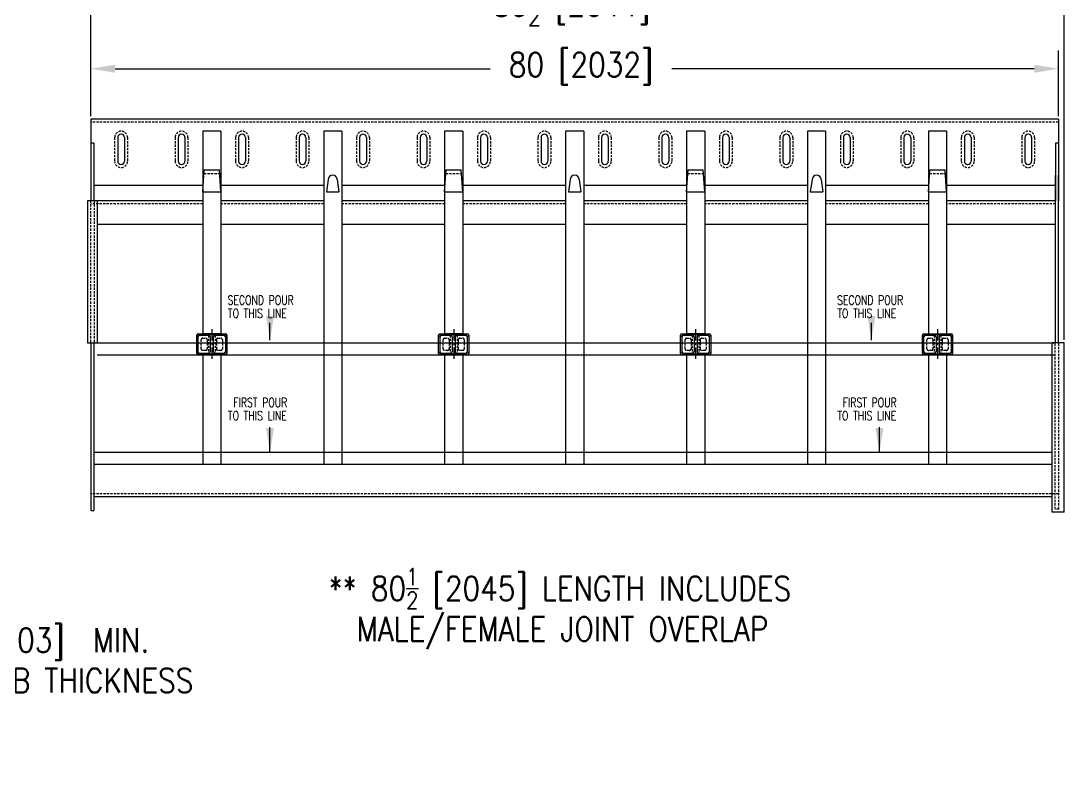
# Model space of a CAD drawing. Extents: x 45 to 223, y 92 to 190.
# Drawn here: x 133.2 to 219.5, y 92.8 to 155.3 of the extents above; entities that cross this region are included whole.
import ezdxf

# ---------------------------------------------------------------- set-up
doc = ezdxf.new("R2010")
doc.units = 0
doc.header["$LTSCALE"] = 0.75
doc.header["$MEASUREMENT"] = 0
doc.linetypes.add('CENTER', pattern=[2, 1.25, -0.25, 0.25, -0.25])
doc.linetypes.add('HIDDEN', pattern=[0.375, 0.25, -0.125])
doc.layers.get('DEFPOINTS').update_dxf_attribs({"linetype": 'CONTINUOUS'})
for name, color, linetype in [('BORDER', 6, 'CONTINUOUS'), ('DIM', 7, 'CONTINUOUS'), ('OBJECTS', 7, 'CONTINUOUS')]:
    doc.layers.add(name, color=color, linetype=linetype)
doc.styles.add('ROMANS', font='ROMANS.SHX', dxfattribs={"width": 0.85})
doc.styles.get("Standard").update_dxf_attribs({"font": 'romans.shx', "width": 0.85})
doc.dimstyles.get("Standard").update_dxf_attribs({"dimtxt": 2, "dimasz": 2, "dimexe": 1.5, "dimexo": 0.25, "dimgap": 1, "dimtad": 0, "dimtih": 1, "dimtoh": 1, "dimdec": 4, "dimzin": 0, "dimdsep": 46, "dimlunit": 5, "dimtxsty": 'ROMANS', "dimcen": 0, "dimclrd": 256, "dimclre": 256, "dimclrt": 256, "dimadec": 0, "dimazin": 0, "dimtfac": 0.75, "dimtdec": 4, "dimtofl": 0, "dimtmove": 0, "dimatfit": 3, "dimfxl": 0, "dimtolj": 1, "dimtzin": 0, "dimlwd": -1, "dimlwe": -1, "dimarcsym": 0})

# ---------------------------------------------------------------- blocks, each defined once
blk = doc.blocks.new('*D2')
at = {"layer": 'DEFPOINTS', "color": 0}
for p in [(111.733, 128.672), (119.733, 110.11), (119.733, 102.413)]:
    blk.add_point(p, dxfattribs=at)
at = {"layer": 'DIM'}
for p, q in [((111.733, 128.422), (111.733, 100.913)), ((119.733, 109.86), (119.733, 100.913)), ((113.733, 102.413), (117.733, 102.413)), ((119.733, 102.413), (121.733, 102.413))]:
    blk.add_line(p, q, dxfattribs=at)
for points in [[(113.733, 102.747), (113.733, 102.08), (111.733, 102.413)], [(117.733, 102.747), (117.733, 102.08), (119.733, 102.413)]]:
    blk.add_solid(points, dxfattribs=at)
at = {"layer": 'DIM', "lineweight": 0, "insert": (135.847, 102.413), "char_height": 2, "attachment_point": 5, "style": 'ROMANS'}
blk.add_mtext('\\A1;8 [203]  MIN.\\POR SLAB THICKNESS', dxfattribs=at)
blk = doc.blocks.new('*D10')
at = {"layer": 'DEFPOINTS', "color": 0}
for p in [(219.029, 151.339), (139.029, 147.172), (219.029, 147.172)]:
    blk.add_point(p, dxfattribs=at)
at = {"layer": 'DIM'}
for p, q in [((139.029, 147.422), (139.029, 152.839)), ((219.029, 147.422), (219.029, 152.839)), ((141.029, 151.339), (172.041, 151.339)), ((217.029, 151.339), (187.075, 151.339))]:
    blk.add_line(p, q, dxfattribs=at)
for points in [[(141.029, 151.672), (141.029, 151.005), (139.029, 151.339)], [(217.029, 151.672), (217.029, 151.005), (219.029, 151.339)]]:
    blk.add_solid(points, dxfattribs=at)
at = {"layer": 'DIM', "insert": (179.558, 151.339), "char_height": 2, "attachment_point": 5, "style": 'ROMANS'}
blk.add_mtext('\\A1;80 [2032]', dxfattribs=at)
blk = doc.blocks.new('*D41')
at = {"layer": 'DEFPOINTS', "color": 0}
for p in [(219.498, 156.676), (139.029, 147.172), (219.498, 128.672)]:
    blk.add_point(p, dxfattribs=at)
at = {"layer": 'DIM'}
for p, q in [((139.029, 147.422), (139.029, 158.176)), ((219.498, 128.922), (219.498, 158.176)), ((141.029, 156.676), (170.565, 156.676)), ((217.498, 156.676), (189.302, 156.676))]:
    blk.add_line(p, q, dxfattribs=at)
for points in [[(141.029, 157.01), (141.029, 156.343), (139.029, 156.676)], [(217.498, 157.01), (217.498, 156.343), (219.498, 156.676)]]:
    blk.add_solid(points, dxfattribs=at)
at = {"layer": 'DIM', "insert": (179.934, 156.676), "char_height": 2, "attachment_point": 5, "style": 'ROMANS'}
blk.add_mtext('\\A1;80{\\H0.750000x;\\S1/2;} [2044]**', dxfattribs=at)

msp = doc.modelspace()

# ---------------------------------------------------------------- linework, layer by layer
at = {"layer": 'BORDER', "color": 7}
for p, q in [((139.56039, 128.67237), (218.77914, 128.67237)), ((139.56039, 127.67237), (218.77914, 127.67237)), ((139.27914, 119.64002), (218.49789, 119.64002)), ((139.27914, 118.64002), (218.49789, 118.64002))]:
    msp.add_line(p, q, dxfattribs=at)
at = {"layer": 'DIM', "color": 7, "linetype": 'CENTER'}
for p, q in [((149.02914, 129.79737), (149.02914, 127.29737)), ((169.02914, 129.79737), (169.02914, 127.29737)), ((189.02914, 129.79737), (189.02914, 127.29737)), ((209.02914, 129.79737), (209.02914, 127.29737))]:
    msp.add_line(p, q, dxfattribs=at)
at = {"layer": 'OBJECTS', "color": 7}
for p, q in [((219.02914, 147.17237), (139.02914, 147.17237)), ((139.02914, 147.17237), (139.02914, 140.42237)), ((219.02914, 147.17237), (219.02914, 140.42237)), ((148.27914, 146.17237), (148.27914, 129.42237)), ((149.77914, 146.17237), (148.27914, 146.17237)), ((149.77914, 146.17237), (149.77914, 129.42237)), ((158.27914, 146.17237), (158.27914, 118.64002)), ((159.77914, 146.17237), (158.27914, 146.17237)), ((159.77914, 146.17237), (159.77914, 118.64002)), ((168.27914, 146.17237), (168.27914, 129.42237)), ((169.77914, 146.17237), (168.27914, 146.17237)), ((169.77914, 146.17237), (169.77914, 129.42237)), ((178.27914, 146.17237), (178.27914, 118.64002)), ((179.77914, 146.17237), (178.27914, 146.17237)), ((179.77914, 146.17237), (179.77914, 118.64002)), ((188.27914, 146.17237), (188.27914, 129.42237)), ((189.77914, 146.17237), (188.27914, 146.17237)), ((189.77914, 146.17237), (189.77914, 129.42237)), ((198.27914, 146.17237), (198.27914, 118.64002)), ((199.77914, 146.17237), (198.27914, 146.17237)), ((199.77914, 146.17237), (199.77914, 118.64002)), ((208.27914, 146.17237), (208.27914, 129.42237)), ((209.77914, 146.17237), (208.27914, 146.17237)), ((209.77914, 146.17237), (209.77914, 129.42237)), ((139.27914, 145.17237), (139.02914, 145.17237)), ((139.27914, 145.17237), (139.27914, 140.42237)), ((141.24789, 145.64112), (141.24789, 143.70362)), ((141.81039, 145.64112), (141.81039, 143.70362)), ((146.24789, 145.64112), (146.24789, 143.70362)), ((146.81039, 145.64112), (146.81039, 143.70362)), ((151.24789, 145.64112), (151.24789, 143.70362)), ((151.81039, 145.64112), (151.81039, 143.70362)), ((156.24789, 145.64112), (156.24789, 143.70362)), ((156.81039, 145.64112), (156.81039, 143.70362)), ((161.24789, 145.64112), (161.24789, 143.70362)), ((161.81039, 145.64112), (161.81039, 143.70362)), ((166.24789, 145.64112), (166.24789, 143.70362)), ((166.81039, 145.64112), (166.81039, 143.70362)), ((171.24789, 145.64112), (171.24789, 143.70362)), ((171.81039, 145.64112), (171.81039, 143.70362)), ((176.24789, 145.64112), (176.24789, 143.70362)), ((176.81039, 145.64112), (176.81039, 143.70362)), ((181.24789, 145.64112), (181.24789, 143.70362)), ((181.81039, 145.64112), (181.81039, 143.70362)), ((186.24789, 145.64112), (186.24789, 143.70362)), ((186.81039, 145.64112), (186.81039, 143.70362)), ((191.24789, 145.64112), (191.24789, 143.70362)), ((191.81039, 145.64112), (191.81039, 143.70362)), ((196.24789, 145.64112), (196.24789, 143.70362)), ((196.81039, 145.64112), (196.81039, 143.70362)), ((201.24789, 145.64112), (201.24789, 143.70362)), ((201.81039, 145.64112), (201.81039, 143.70362)), ((206.24789, 145.64112), (206.24789, 143.70362)), ((206.81039, 145.64112), (206.81039, 143.70362)), ((211.24789, 145.64112), (211.24789, 143.70362)), ((211.81039, 145.64112), (211.81039, 143.70362)), ((216.24789, 145.64112), (216.24789, 143.70362)), ((216.81039, 145.64112), (216.81039, 143.70362)), ((219.02914, 145.17237), (218.77914, 145.17237)), ((218.77914, 145.17237), (218.77914, 140.42237)), ((148.27914, 141.16987), (148.40589, 142.98237)), ((148.40589, 142.98237), (149.6524, 142.98237)), ((149.77914, 141.16987), (149.6524, 142.98237)), ((168.27914, 141.16987), (168.40589, 142.98237)), ((168.40589, 142.98237), (169.6524, 142.98237)), ((169.77914, 141.16987), (169.6524, 142.98237)), ((188.27914, 141.16987), (188.40589, 142.98237)), ((188.40589, 142.98237), (189.6524, 142.98237)), ((189.77914, 141.16987), (189.6524, 142.98237)), ((208.27914, 141.16987), (208.40589, 142.98237)), ((208.40589, 142.98237), (209.6524, 142.98237)), ((209.77914, 141.16987), (209.6524, 142.98237)), ((218.77914, 128.67237), (218.77914, 142.54219)), ((219.02914, 128.67237), (219.02914, 142.54219)), ((148.27914, 141.67237), (139.27914, 141.67237)), ((158.27914, 141.67237), (149.77914, 141.67237)), ((158.65414, 142.16987), (158.5136, 141.16987)), ((159.40414, 142.16987), (159.54468, 141.16987)), ((168.27914, 141.67237), (159.77914, 141.67237)), ((178.27914, 141.67237), (169.77914, 141.67237)), ((178.65414, 142.16987), (178.5136, 141.16987)), ((179.40414, 142.16987), (179.54468, 141.16987)), ((188.27914, 141.67237), (179.77914, 141.67237)), ((198.27914, 141.67237), (189.77914, 141.67237)), ((198.65414, 142.16987), (198.5136, 141.16987)), ((199.40414, 142.16987), (199.54468, 141.16987)), ((208.27914, 141.67237), (199.77914, 141.67237)), ((218.77914, 141.67237), (209.77914, 141.67237)), ((148.27914, 141.16987), (149.77914, 141.16987)), ((158.5136, 141.16987), (159.54468, 141.16987)), ((168.27914, 141.16987), (169.77914, 141.16987)), ((178.5136, 141.16987), (179.54468, 141.16987)), ((188.27914, 141.16987), (189.77914, 141.16987)), ((198.5136, 141.16987), (199.54468, 141.16987)), ((208.27914, 141.16987), (209.77914, 141.16987)), ((138.74789, 140.42237), (138.74789, 128.67237)), ((148.27914, 140.42237), (138.74789, 140.42237)), ((139.56039, 140.42237), (139.56039, 128.67237)), ((158.27914, 140.42237), (149.77914, 140.42237)), ((168.27914, 140.42237), (159.77914, 140.42237)), ((178.27914, 140.42237), (169.77914, 140.42237)), ((188.27914, 140.42237), (179.77914, 140.42237)), ((198.27914, 140.42237), (189.77914, 140.42237)), ((208.27914, 140.42237), (199.77914, 140.42237)), ((218.77914, 140.42237), (209.77914, 140.42237)), ((139.56039, 138.47004), (148.27914, 138.47004)), ((149.77914, 138.47004), (158.27914, 138.47004)), ((159.77914, 138.47004), (168.27914, 138.47004)), ((169.77914, 138.47004), (178.27914, 138.47004)), ((179.77914, 138.47004), (188.27914, 138.47004)), ((189.77914, 138.47004), (198.27914, 138.47004)), ((199.77914, 138.47004), (208.27914, 138.47004)), ((209.77914, 138.47004), (218.77914, 138.47004)), ((147.90414, 129.42237), (150.15414, 129.42237)), ((147.90414, 129.42237), (148.02914, 129.29737)), ((149.77914, 129.42237), (148.27914, 129.42237)), ((150.02914, 129.29737), (150.15414, 129.42237)), ((167.90414, 129.42237), (170.15414, 129.42237)), ((167.90414, 129.42237), (168.02914, 129.29737)), ((169.77914, 129.42237), (168.27914, 129.42237)), ((170.02914, 129.29737), (170.15414, 129.42237)), ((187.90414, 129.42237), (190.15414, 129.42237)), ((187.90414, 129.42237), (188.02914, 129.29737)), ((189.77914, 129.42237), (188.27914, 129.42237)), ((190.02914, 129.29737), (190.15414, 129.42237)), ((207.90414, 129.42237), (210.15414, 129.42237)), ((207.90414, 129.42237), (208.02914, 129.29737)), ((210.02914, 129.29737), (210.15414, 129.42237)), ((138.74789, 128.67237), (139.56039, 128.67237)), ((139.02914, 128.67237), (139.02914, 114.80255)), ((139.27914, 128.67237), (139.27914, 114.80255)), ((147.77914, 127.79737), (147.77914, 129.29737)), ((147.77914, 129.29737), (147.90414, 129.17237)), ((147.90414, 127.92237), (147.90414, 129.17237)), ((148.02914, 129.29737), (148.77914, 129.29737)), ((148.90414, 129.17237), (148.90414, 127.92237)), ((149.15414, 129.17237), (149.15414, 127.92237)), ((149.27914, 129.29737), (150.02914, 129.29737)), ((150.15414, 129.17237), (150.27914, 129.29737)), ((150.15414, 129.17237), (150.15414, 127.92237)), ((150.27914, 129.29737), (150.27914, 127.79737)), ((167.77914, 129.29737), (167.90414, 129.17237)), ((167.77914, 127.79737), (167.77914, 129.29737)), ((167.90414, 127.92237), (167.90414, 129.17237)), ((168.02914, 129.29737), (168.77914, 129.29737)), ((168.90414, 129.17237), (168.90414, 127.92237)), ((169.15414, 129.17237), (169.15414, 127.92237)), ((169.27914, 129.29737), (170.02914, 129.29737)), ((170.15414, 129.17237), (170.27914, 129.29737)), ((170.15414, 129.17237), (170.15414, 127.92237)), ((170.27914, 129.29737), (170.27914, 127.79737)), ((187.77914, 129.29737), (187.90414, 129.17237)), ((187.77914, 127.79737), (187.77914, 129.29737)), ((187.90414, 127.92237), (187.90414, 129.17237)), ((188.02914, 129.29737), (188.77914, 129.29737)), ((188.90414, 129.17237), (188.90414, 127.92237)), ((189.15414, 129.17237), (189.15414, 127.92237)), ((189.27914, 129.29737), (190.02914, 129.29737)), ((190.15414, 129.17237), (190.27914, 129.29737)), ((190.15414, 129.17237), (190.15414, 127.92237)), ((190.27914, 129.29737), (190.27914, 127.79737)), ((207.77914, 129.29737), (207.90414, 129.17237)), ((207.77914, 127.79737), (207.77914, 129.29737)), ((207.90414, 127.92237), (207.90414, 129.17237)), ((208.02914, 129.29737), (208.77914, 129.29737)), ((208.90414, 129.17237), (208.90414, 127.92237)), ((209.15414, 129.17237), (209.15414, 127.92237)), ((209.27914, 129.29737), (210.02914, 129.29737)), ((210.15414, 129.17237), (210.27914, 129.29737)), ((210.15414, 129.17237), (210.15414, 127.92237)), ((210.27914, 129.29737), (210.27914, 127.79737)), ((218.49789, 114.67237), (218.49789, 128.67237)), ((219.49789, 128.67237), (218.49789, 128.67237)), ((219.49789, 114.67237), (219.49789, 128.67237)), ((147.90414, 127.92237), (147.77914, 127.79737)), ((148.02914, 127.79737), (147.90414, 127.67237)), ((150.15414, 127.67237), (147.90414, 127.67237)), ((148.77914, 127.79737), (148.02914, 127.79737)), ((148.27914, 127.67237), (148.27914, 118.64002)), ((150.02914, 127.79737), (149.27914, 127.79737)), ((149.77914, 127.67237), (149.77914, 118.64002)), ((150.02914, 127.79737), (150.15414, 127.67237)), ((150.27914, 127.79737), (150.15414, 127.92237)), ((167.90414, 127.92237), (167.77914, 127.79737)), ((168.02914, 127.79737), (167.90414, 127.67237)), ((170.15414, 127.67237), (167.90414, 127.67237)), ((168.77914, 127.79737), (168.02914, 127.79737)), ((168.27914, 127.67237), (168.27914, 118.64002)), ((170.02914, 127.79737), (169.27914, 127.79737)), ((169.77914, 127.67237), (169.77914, 118.64002)), ((170.02914, 127.79737), (170.15414, 127.67237)), ((170.27914, 127.79737), (170.15414, 127.92237)), ((187.90414, 127.92237), (187.77914, 127.79737)), ((188.02914, 127.79737), (187.90414, 127.67237)), ((190.15414, 127.67237), (187.90414, 127.67237)), ((188.77914, 127.79737), (188.02914, 127.79737)), ((188.27914, 127.67237), (188.27914, 118.64002)), ((190.02914, 127.79737), (189.27914, 127.79737)), ((189.77914, 127.67237), (189.77914, 118.64002)), ((190.02914, 127.79737), (190.15414, 127.67237)), ((190.27914, 127.79737), (190.15414, 127.92237)), ((207.90414, 127.92237), (207.77914, 127.79737)), ((208.02914, 127.79737), (207.90414, 127.67237)), ((210.15414, 127.67237), (207.90414, 127.67237)), ((208.77914, 127.79737), (208.02914, 127.79737)), ((208.27914, 127.67237), (208.27914, 118.64002)), ((210.02914, 127.79737), (209.27914, 127.79737)), ((209.77914, 127.67237), (209.77914, 118.64002)), ((210.02914, 127.79737), (210.15414, 127.67237)), ((210.27914, 127.79737), (210.15414, 127.92237)), ((148.27914, 118.64002), (149.77914, 118.64002)), ((158.27914, 118.64002), (159.77914, 118.64002)), ((158.27914, 118.64002), (159.77914, 118.64002)), ((168.27914, 118.64002), (169.77914, 118.64002)), ((168.27914, 118.64002), (169.77914, 118.64002)), ((178.27914, 118.64002), (179.77914, 118.64002)), ((178.27914, 118.64002), (179.77914, 118.64002)), ((188.27914, 118.64002), (189.77914, 118.64002)), ((188.27914, 118.64002), (189.77914, 118.64002)), ((198.27914, 118.64002), (199.77914, 118.64002)), ((198.27914, 118.64002), (199.77914, 118.64002)), ((208.27914, 118.64002), (209.77914, 118.64002)), ((208.27914, 118.64002), (209.77914, 118.64002)), ((218.49789, 115.92237), (139.27914, 115.92237)), ((139.02914, 114.80255), (139.27914, 114.80255)), ((219.49789, 114.67237), (218.49789, 114.67237))]:
    msp.add_line(p, q, dxfattribs=at)
at = {"layer": 'OBJECTS', "color": 7, "linetype": 'HIDDEN'}
for p, q in [((219.02914, 146.92237), (139.02914, 146.92237)), ((140.99789, 145.64112), (140.99789, 143.70362)), ((142.06039, 145.64112), (142.06039, 143.70362)), ((145.99789, 145.64112), (145.99789, 143.70362)), ((147.06039, 145.64112), (147.06039, 143.70362)), ((150.99789, 145.64112), (150.99789, 143.70362)), ((152.06039, 145.64112), (152.06039, 143.70362)), ((155.99789, 145.64112), (155.99789, 143.70362)), ((157.06039, 145.64112), (157.06039, 143.70362)), ((160.99789, 145.64112), (160.99789, 143.70362)), ((162.06039, 145.64112), (162.06039, 143.70362)), ((165.99789, 145.64112), (165.99789, 143.70362)), ((167.06039, 145.64112), (167.06039, 143.70362)), ((170.99789, 145.64112), (170.99789, 143.70362)), ((172.06039, 145.64112), (172.06039, 143.70362)), ((175.99789, 145.64112), (175.99789, 143.70362)), ((177.06039, 145.64112), (177.06039, 143.70362)), ((180.99789, 145.64112), (180.99789, 143.70362)), ((182.06039, 145.64112), (182.06039, 143.70362)), ((185.99789, 145.64112), (185.99789, 143.70362)), ((187.06039, 145.64112), (187.06039, 143.70362)), ((190.99789, 145.64112), (190.99789, 143.70362)), ((192.06039, 145.64112), (192.06039, 143.70362)), ((195.99789, 145.64112), (195.99789, 143.70362)), ((197.06039, 145.64112), (197.06039, 143.70362)), ((200.99789, 145.64112), (200.99789, 143.70362)), ((202.06039, 145.64112), (202.06039, 143.70362)), ((205.99789, 145.64112), (205.99789, 143.70362)), ((207.06039, 145.64112), (207.06039, 143.70362)), ((210.99789, 145.64112), (210.99789, 143.70362)), ((212.06039, 145.64112), (212.06039, 143.70362)), ((215.99789, 145.64112), (215.99789, 143.70362)), ((217.06039, 145.64112), (217.06039, 143.70362)), ((148.38421, 142.67237), (149.67408, 142.67237)), ((168.38421, 142.67237), (169.67408, 142.67237)), ((188.38421, 142.67237), (189.67408, 142.67237)), ((208.38421, 142.67237), (209.67408, 142.67237)), ((138.99789, 140.42237), (138.99789, 128.67237)), ((148.27914, 140.17237), (139.02914, 140.17237)), ((139.31039, 140.42237), (139.31039, 128.67237)), ((158.27914, 140.17237), (149.77914, 140.17237)), ((168.27914, 140.17237), (159.77914, 140.17237)), ((178.27914, 140.17237), (169.77914, 140.17237)), ((188.27914, 140.17237), (179.77914, 140.17237)), ((198.27914, 140.17237), (189.77914, 140.17237)), ((208.27914, 140.17237), (199.77914, 140.17237)), ((218.77914, 140.17237), (209.77914, 140.17237)), ((148.15414, 128.17237), (148.15414, 128.92237)), ((148.27914, 129.04737), (148.52914, 129.04737)), ((148.65414, 128.92237), (148.65414, 128.17237)), ((148.74914, 129.29737), (148.74914, 127.79737)), ((149.30914, 129.29737), (149.30914, 127.79737)), ((149.40414, 128.92237), (149.40414, 128.17237)), ((149.52914, 129.04737), (149.77914, 129.04737)), ((149.90414, 128.92237), (149.90414, 128.17237)), ((168.15414, 128.17237), (168.15414, 128.92237)), ((168.27914, 129.04737), (168.52914, 129.04737)), ((168.65414, 128.92237), (168.65414, 128.17237)), ((168.74914, 129.29737), (168.74914, 127.79737)), ((169.30914, 129.29737), (169.30914, 127.79737)), ((169.40414, 128.92237), (169.40414, 128.17237)), ((169.52914, 129.04737), (169.77914, 129.04737)), ((169.90414, 128.92237), (169.90414, 128.17237)), ((188.15414, 128.17237), (188.15414, 128.92237)), ((188.27914, 129.04737), (188.52914, 129.04737)), ((188.65414, 128.92237), (188.65414, 128.17237)), ((188.74914, 129.29737), (188.74914, 127.79737)), ((189.30914, 129.29737), (189.30914, 127.79737)), ((189.40414, 128.92237), (189.40414, 128.17237)), ((189.52914, 129.04737), (189.77914, 129.04737)), ((189.90414, 128.92237), (189.90414, 128.17237)), ((208.15414, 128.17237), (208.15414, 128.92237)), ((208.27914, 129.04737), (208.52914, 129.04737)), ((208.65414, 128.92237), (208.65414, 128.17237)), ((208.74914, 129.29737), (208.74914, 127.79737)), ((209.30914, 129.29737), (209.30914, 127.79737)), ((209.40414, 128.92237), (209.40414, 128.17237)), ((209.52914, 129.04737), (209.77914, 129.04737)), ((209.90414, 128.92237), (209.90414, 128.17237)), ((218.74789, 114.92237), (218.74789, 128.67237)), ((219.06039, 114.92237), (219.06039, 128.67237)), ((148.52914, 128.04737), (148.27914, 128.04737)), ((149.77914, 128.04737), (149.52914, 128.04737)), ((168.52914, 128.04737), (168.27914, 128.04737)), ((169.77914, 128.04737), (169.52914, 128.04737)), ((188.52914, 128.04737), (188.27914, 128.04737)), ((189.77914, 128.04737), (189.52914, 128.04737)), ((208.52914, 128.04737), (208.27914, 128.04737)), ((209.77914, 128.04737), (209.52914, 128.04737)), ((219.02914, 116.17237), (139.02914, 116.17237)), ((219.06039, 114.92237), (218.74789, 114.92237))]:
    msp.add_line(p, q, dxfattribs=at)
for centre, radius, start, end in [((141.52914, 145.64112), 0.53125, 0, 180), ((146.52914, 145.64112), 0.53125, 0, 180), ((151.52914, 145.64112), 0.53125, 0, 180), ((156.52914, 145.64112), 0.53125, 0, 180), ((161.52914, 145.64112), 0.53125, 0, 180), ((166.52914, 145.64112), 0.53125, 0, 180), ((171.52914, 145.64112), 0.53125, 0, 180), ((176.52914, 145.64112), 0.53125, 0, 180), ((181.52914, 145.64112), 0.53125, 0, 180), ((186.52914, 145.64112), 0.53125, 0, 180), ((191.52914, 145.64112), 0.53125, 0, 180), ((196.52914, 145.64112), 0.53125, 0, 180), ((201.52914, 145.64112), 0.53125, 0, 180), ((206.52914, 145.64112), 0.53125, 0, 180), ((211.52914, 145.64112), 0.53125, 0, 180), ((216.52914, 145.64112), 0.53125, 0, 180), ((141.52914, 143.70362), 0.53125, 180, 0), ((146.52914, 143.70362), 0.53125, 180, 0), ((151.52914, 143.70362), 0.53125, 180, 0), ((156.52914, 143.70362), 0.53125, 180, 0), ((161.52914, 143.70362), 0.53125, 180, 0), ((166.52914, 143.70362), 0.53125, 180, 0), ((171.52914, 143.70362), 0.53125, 180, 0), ((176.52914, 143.70362), 0.53125, 180, 0), ((181.52914, 143.70362), 0.53125, 180, 0), ((186.52914, 143.70362), 0.53125, 180, 0), ((191.52914, 143.70362), 0.53125, 180, 0), ((196.52914, 143.70362), 0.53125, 180, 0), ((201.52914, 143.70362), 0.53125, 180, 0), ((206.52914, 143.70362), 0.53125, 180, 0), ((211.52914, 143.70362), 0.53125, 180, 0), ((216.52914, 143.70362), 0.53125, 180, 0), ((148.27914, 128.92237), 0.125, 90, 180), ((148.52914, 128.92237), 0.125, 0, 90), ((149.52914, 128.92237), 0.125, 90, 180), ((149.77914, 128.92237), 0.125, 0, 90), ((168.27914, 128.92237), 0.125, 90, 180), ((168.52914, 128.92237), 0.125, 0, 90), ((169.52914, 128.92237), 0.125, 90, 180), ((169.77914, 128.92237), 0.125, 0, 90), ((188.27914, 128.92237), 0.125, 90, 180), ((188.52914, 128.92237), 0.125, 0, 90), ((189.52914, 128.92237), 0.125, 90, 180), ((189.77914, 128.92237), 0.125, 0, 90), ((208.27914, 128.92237), 0.125, 90, 180), ((208.52914, 128.92237), 0.125, 0, 90), ((209.52914, 128.92237), 0.125, 90, 180), ((209.77914, 128.92237), 0.125, 0, 90), ((148.27914, 128.17237), 0.125, 180, 270), ((148.52914, 128.17237), 0.125, 270, 0), ((149.52914, 128.17237), 0.125, 180, 270), ((149.77914, 128.17237), 0.125, 270, 0), ((168.27914, 128.17237), 0.125, 180, 270), ((168.52914, 128.17237), 0.125, 270, 0), ((169.52914, 128.17237), 0.125, 180, 270), ((169.77914, 128.17237), 0.125, 270, 0), ((188.27914, 128.17237), 0.125, 180, 270), ((188.52914, 128.17237), 0.125, 270, 0), ((189.52914, 128.17237), 0.125, 180, 270), ((189.77914, 128.17237), 0.125, 270, 0), ((208.27914, 128.17237), 0.125, 180, 270), ((208.52914, 128.17237), 0.125, 270, 0), ((209.52914, 128.17237), 0.125, 180, 270), ((209.77914, 128.17237), 0.125, 270, 0)]:
    msp.add_arc(centre, radius, start, end, dxfattribs=at)
at = {"layer": 'OBJECTS', "color": 7}
for centre, radius, start, end in [((141.52914, 145.64112), 0.28125, 0, 180), ((146.52914, 145.64112), 0.28125, 0, 180), ((151.52914, 145.64112), 0.28125, 0, 180), ((156.52914, 145.64112), 0.28125, 0, 180), ((161.52914, 145.64112), 0.28125, 0, 180), ((166.52914, 145.64112), 0.28125, 0, 180), ((171.52914, 145.64112), 0.28125, 0, 180), ((176.52914, 145.64112), 0.28125, 0, 180), ((181.52914, 145.64112), 0.28125, 0, 180), ((186.52914, 145.64112), 0.28125, 0, 180), ((191.52914, 145.64112), 0.28125, 0, 180), ((196.52914, 145.64112), 0.28125, 0, 180), ((201.52914, 145.64112), 0.28125, 0, 180), ((206.52914, 145.64112), 0.28125, 0, 180), ((211.52914, 145.64112), 0.28125, 0, 180), ((216.52914, 145.64112), 0.28125, 0, 180), ((141.52914, 143.70362), 0.28125, 180, 0), ((146.52914, 143.70362), 0.28125, 180, 0), ((151.52914, 143.70362), 0.28125, 180, 0), ((156.52914, 143.70362), 0.28125, 180, 0), ((161.52914, 143.70362), 0.28125, 180, 0), ((166.52914, 143.70362), 0.28125, 180, 0), ((171.52914, 143.70362), 0.28125, 180, 0), ((176.52914, 143.70362), 0.28125, 180, 0), ((181.52914, 143.70362), 0.28125, 180, 0), ((186.52914, 143.70362), 0.28125, 180, 0), ((191.52914, 143.70362), 0.28125, 180, 0), ((196.52914, 143.70362), 0.28125, 180, 0), ((201.52914, 143.70362), 0.28125, 180, 0), ((206.52914, 143.70362), 0.28125, 180, 0), ((211.52914, 143.70362), 0.28125, 180, 0), ((216.52914, 143.70362), 0.28125, 180, 0), ((159.02914, 142.16987), 0.375, 0, 180), ((179.02914, 142.16987), 0.375, 0, 180), ((199.02914, 142.16987), 0.375, 0, 180), ((147.90414, 129.29737), 0.125, 90, 180), ((150.15414, 129.29737), 0.125, 0, 90), ((167.90414, 129.29737), 0.125, 90, 180), ((170.15414, 129.29737), 0.125, 0, 90), ((187.90414, 129.29737), 0.125, 90, 180), ((190.15414, 129.29737), 0.125, 0, 90), ((207.90414, 129.29737), 0.125, 90, 180), ((210.15414, 129.29737), 0.125, 0, 90), ((148.02914, 129.17237), 0.125, 90, 180), ((149.02914, 128.49576), 0.8491, 70.7458048, 109.2541952), ((148.77914, 129.17237), 0.125, 0, 90), ((149.27914, 129.17237), 0.125, 90, 180), ((150.02914, 129.17237), 0.125, 0, 90), ((168.02914, 129.17237), 0.125, 90, 180), ((169.02914, 128.49576), 0.8491, 70.7458048, 109.2541952), ((168.77914, 129.17237), 0.125, 0, 90), ((169.27914, 129.17237), 0.125, 90, 180), ((170.02914, 129.17237), 0.125, 0, 90), ((188.02914, 129.17237), 0.125, 90, 180), ((189.02914, 128.49576), 0.8491, 70.7458048, 109.2541952), ((188.77914, 129.17237), 0.125, 0, 90), ((189.27914, 129.17237), 0.125, 90, 180), ((190.02914, 129.17237), 0.125, 0, 90), ((208.02914, 129.17237), 0.125, 90, 180), ((209.02914, 128.49576), 0.8491, 70.7458048, 109.2541952), ((208.77914, 129.17237), 0.125, 0, 90), ((209.27914, 129.17237), 0.125, 90, 180), ((210.02914, 129.17237), 0.125, 0, 90), ((147.90414, 127.79737), 0.125, 180, 270), ((148.02914, 127.92237), 0.125, 180, 270), ((149.02914, 128.59898), 0.8491, 250.7458048, 289.2541952), ((148.77914, 127.92237), 0.125, 270, 0), ((149.27914, 127.92237), 0.125, 180, 270), ((150.02914, 127.92237), 0.125, 270, 0), ((150.15414, 127.79737), 0.125, 270, 0), ((167.90414, 127.79737), 0.125, 180, 270), ((168.02914, 127.92237), 0.125, 180, 270), ((169.02914, 128.59898), 0.8491, 250.7458048, 289.2541952), ((168.77914, 127.92237), 0.125, 270, 0), ((169.27914, 127.92237), 0.125, 180, 270), ((170.02914, 127.92237), 0.125, 270, 0), ((170.15414, 127.79737), 0.125, 270, 0), ((187.90414, 127.79737), 0.125, 180, 270), ((188.02914, 127.92237), 0.125, 180, 270), ((189.02914, 128.59898), 0.8491, 250.7458048, 289.2541952), ((188.77914, 127.92237), 0.125, 270, 0), ((189.27914, 127.92237), 0.125, 180, 270), ((190.02914, 127.92237), 0.125, 270, 0), ((190.15414, 127.79737), 0.125, 270, 0), ((207.90414, 127.79737), 0.125, 180, 270), ((208.02914, 127.92237), 0.125, 180, 270), ((209.02914, 128.59898), 0.8491, 250.7458048, 289.2541952), ((208.77914, 127.92237), 0.125, 270, 0), ((209.27914, 127.92237), 0.125, 180, 270), ((210.02914, 127.92237), 0.125, 270, 0), ((210.15414, 127.79737), 0.125, 270, 0)]:
    msp.add_arc(centre, radius, start, end, dxfattribs=at)

# ---------------------------------------------------------------- texts
at = {"layer": 'DIM', "color": 7, "width": 0.75}
for s, p in [('SECOND POUR', (150.33382, 131.82251)), ('SECOND POUR', (200.72307, 131.82251)), ('TO THIS LINE', (150.35934, 130.7337)), ('TO THIS LINE', (200.74859, 130.7337)), ('FIRST POUR', (150.80811, 123.36095)), ('FIRST POUR', (201.19735, 123.36095)), ('TO THIS LINE', (150.35934, 122.27215)), ('TO THIS LINE', (200.74859, 122.27215))]:
    msp.add_text(s, height=0.75, dxfattribs=at).set_placement(p)
at = {"layer": 'DIM', "insert": (158.68453, 110.03241), "char_height": 2, "attachment_point": 1}
msp.add_mtext_dynamic_manual_height_columns('{\\A1;** 80{\\A1;\\H0.70000x;\\S1/2;} [2045] LENGTH INCLUDES}\\P{\\A1;  MALE/FEMALE JOINT OVERLAP}', width=71.5753426, gutter_width=0, heights=[23.10988], dxfattribs=at)

# ---------------------------------------------------------------- dimensions: what is measured, and where the dimension line sits
at = {"layer": 'DIM'}
dim = msp.add_linear_dim(base=(219.4978935932, 156.6763765062), p1=(139.0291435932, 147.1723696627), p2=(219.4978935932, 128.6723696627), text='<>**', dimstyle='Standard', dxfattribs=at)
dim.commit()
dim.dimension.update_dxf_attribs({"geometry": '*D41', "text_midpoint": (179.9335655336, 156.6763765062), "dimtype": 160})
at = {"layer": 'DIM', "color": 7}
dim = msp.add_linear_dim(base=(219.02914, 151.33855), p1=(139.02914, 147.17237), p2=(219.02914, 147.17237), dimstyle='Standard', dxfattribs=at)
dim.commit()
dim.dimension.update_dxf_attribs({"geometry": '*D10', "text_midpoint": (179.55815, 151.33855), "dimtype": 160})
at = {"layer": 'DIM', "lineweight": 0}
dim = msp.add_linear_dim(base=(119.73281, 102.41329), p1=(111.73281, 128.67237), p2=(119.73281, 110.10987), angle=180, text='<>  MIN.\\POR SLAB THICKNESS', dimstyle='Standard', dxfattribs=at)
dim.commit()
dim.dimension.update_dxf_attribs({"geometry": '*D2', "text_midpoint": (135.8471, 102.41329)})

# ---------------------------------------------------------------- leaders
at = {"layer": 'DIM', "color": 7}
for points in [[(153.84021, 128.87787), (153.84021, 130.31191)], [(203.56141, 128.87787), (203.56141, 130.31191)], [(153.84021, 119.62659), (153.84021, 121.69241)], [(204.22946, 119.62659), (204.22946, 121.69241)]]:
    msp.add_leader(points, dimstyle='Standard', override={"dimgap": 0.125, "dimtad": 0}, dxfattribs=at)

doc.saveas('drawing.dxf')
